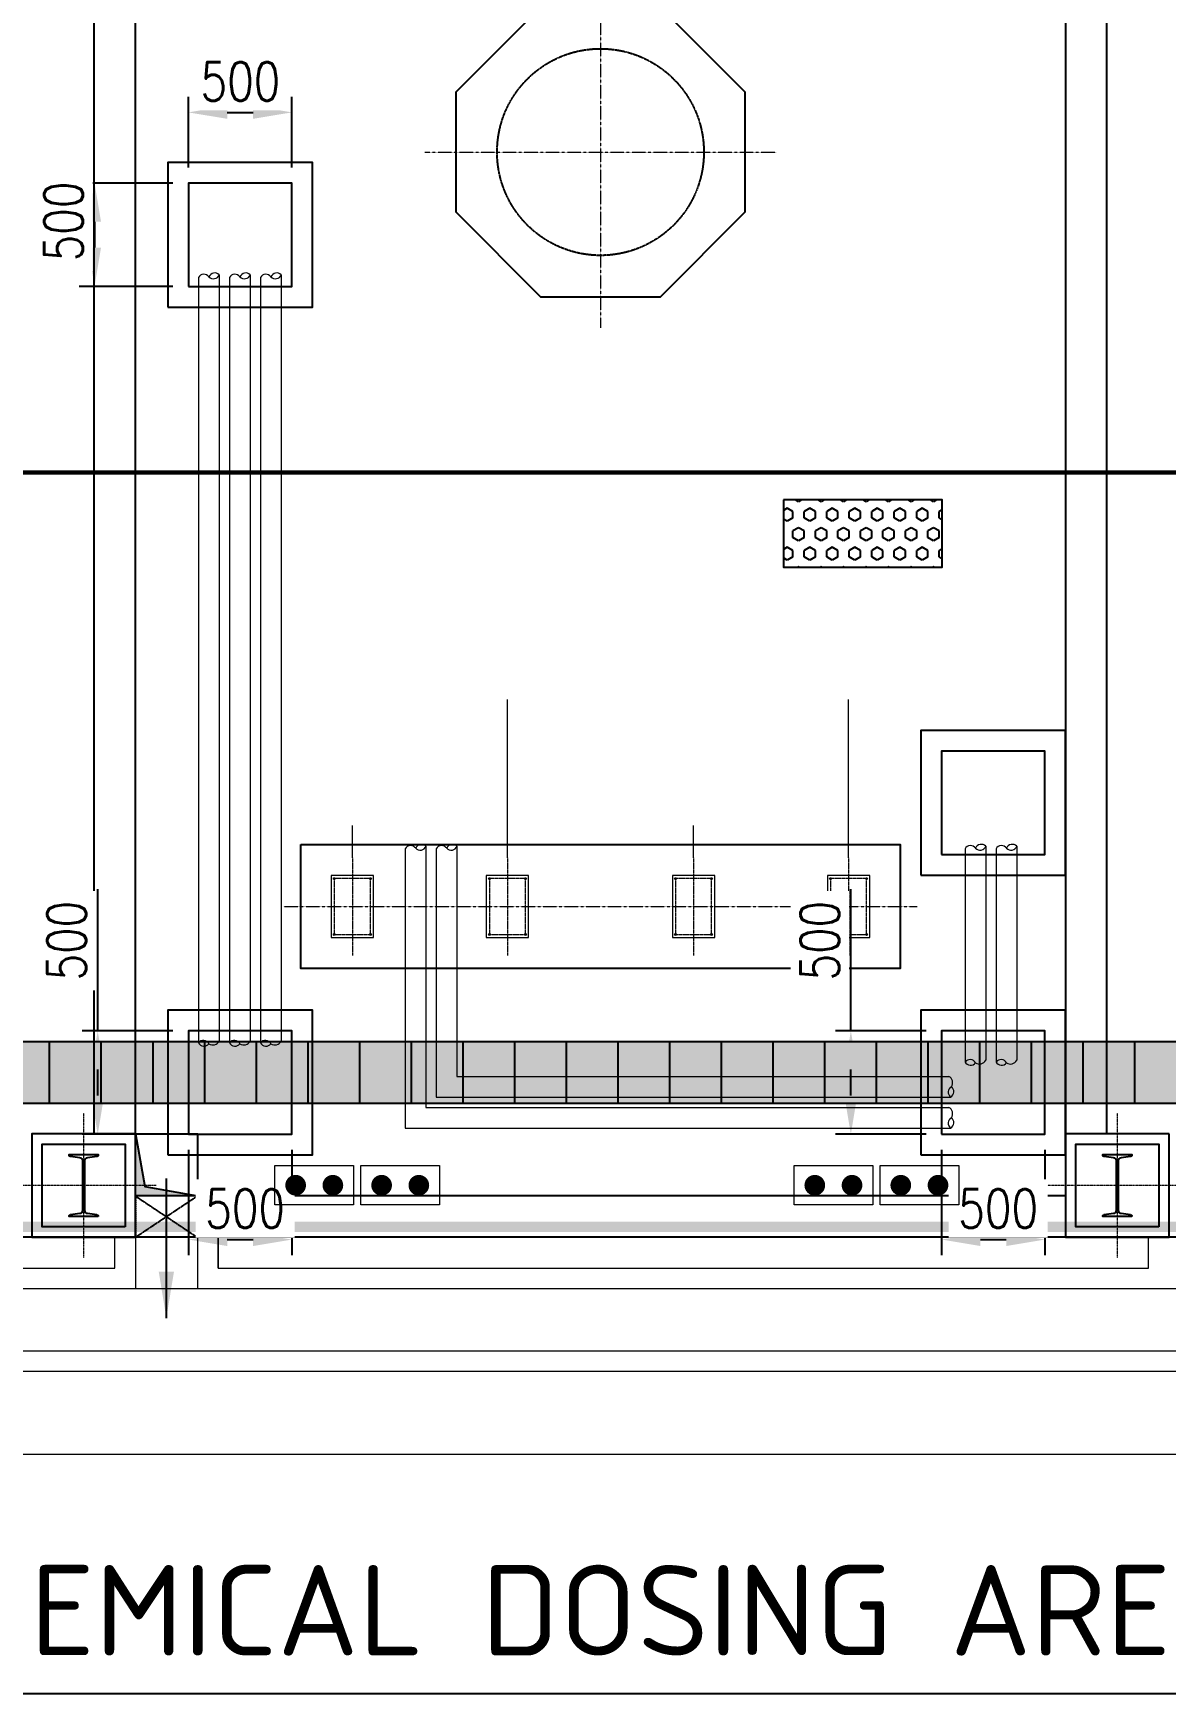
# Model space of a CAD drawing. Header units: inches. Extents: x 8618018 to 8935006, y 2431589 to 2567223.
# Drawn here: x 8676692 to 8682170, y 2515281 to 2523315 of the extents above; entities that cross this region are included whole.
import ezdxf

# ---------------------------------------------------------------- set-up
doc = ezdxf.new("R2010")
doc.units = ezdxf.units.IN
doc.header["$MEASUREMENT"] = 0
for name, pattern in [('CENTER', [2, 1.25, -0.25, 0.25, -0.25]), ('HIDDEN', [0.375, 0.25, -0.125]), ('PHANTOM', [2.5, 1.25, -0.25, 0.25, -0.25, 0.25, -0.25])]:
    doc.linetypes.add(name, pattern=pattern)
doc.layers.get('Defpoints').update_dxf_attribs({"color": 252})
for name, color, linetype in [('CCT', 4, 'Continuous'), ('Civil', 252, 'Continuous'), ('EQUIPMENT', 252, 'Continuous'), ('HIDDEN', 252, 'HIDDEN'), ('LCS', 4, 'Continuous'), ('MOTOR LOCATION', 3, 'Continuous'), ('STR', 252, 'Continuous'), ('T', 3, 'Continuous')]:
    doc.layers.add(name, color=color, linetype=linetype)
for name, color, linetype, lineweight in [('CL', 252, 'CENTER', 5), ('DIM', 252, 'Continuous', 13), ('ICT', 6, 'Continuous', 13), ('PCT', 2, 'Continuous', 15), ('TRENCH', 252, 'Continuous', 13)]:
    doc.layers.add(name, color=color, linetype=linetype, lineweight=lineweight)
doc.styles.add('DIM', font='romans.shx', dxfattribs={"width": 0.8})
doc.styles.add('ISOCPEUR', font='isocpeur.ttf')
doc.styles.add('Roman', font='romans')
doc.dimstyles.new('DIM', dxfattribs={"dimscale": 175, "dimtxt": 2.5, "dimasz": 2.5, "dimexe": 0.875, "dimexo": 0.875, "dimgap": 1, "dimtad": 1, "dimdec": 0, "dimzin": 9, "dimdsep": 46, "dimtxsty": 'ISOCPEUR', "dimblk": 'OBLIQUE', "dimcen": 0.09, "dimclrd": 256, "dimclre": 256, "dimclrt": 252, "dimadec": 0, "dimazin": 0, "dimtfac": 1, "dimtdec": 0, "dimtmove": 0, "dimatfit": 3, "dimfxl": 1, "dimtfill": 1, "dimtolj": 1, "dimtzin": 0, "dimarcsym": 0})
doc.dimstyles.new('DIM_100', dxfattribs={"dimscale": 75, "dimtxt": 2.5, "dimasz": 2.5, "dimexe": 1, "dimexo": 1, "dimgap": 0.75, "dimtad": 1, "dimdec": 0, "dimrnd": 1, "dimzin": 12, "dimdsep": 46, "dimtxsty": 'DIM', "dimcen": 0.09, "dimclrd": 256, "dimclre": 256, "dimclrt": 3, "dimadec": 0, "dimazin": 0, "dimtfac": 0.046875, "dimtdec": 0, "dimtmove": 0, "dimatfit": 3, "dimfxl": 1, "dimtolj": 1, "dimtzin": 12, "dimlwd": -1, "dimlwe": -1, "dimarcsym": 0})
doc.dimstyles.new('New_DIM_90', dxfattribs={"dimscale": 90, "dimtxt": 2.5, "dimasz": 2.5, "dimexe": 0.875, "dimexo": 0.875, "dimgap": 1, "dimtad": 1, "dimdec": 0, "dimzin": 9, "dimdsep": 46, "dimtxsty": 'ISOCPEUR', "dimcen": 0.09, "dimclrd": 256, "dimclre": 256, "dimclrt": 4, "dimadec": 0, "dimazin": 0, "dimtfac": 1, "dimtdec": 0, "dimtmove": 0, "dimatfit": 3, "dimfxl": 1, "dimtfill": 1, "dimtolj": 1, "dimtzin": 0, "dimarcsym": 0})
pattern_1 = [(270, (-36092228.73, 22354600.37), (250, -7e-14), [])]

# ---------------------------------------------------------------- blocks, each defined once
blk = doc.blocks.new('COL')
at = {"layer": 'Civil'}
blk.add_lwpolyline([(-250, -250), (250, -250), (250, 250), (-250, 250)], close=True, dxfattribs=at)
at = {"layer": 'CL', "ltscale": 0.25}
for p, q in [((0, -350), (0, 350)), ((-350, 0), (350, 0))]:
    blk.add_line(p, q, dxfattribs=at)
at = {"layer": 'STR'}
blk.add_lwpolyline([(-200, 200), (200, 200), (200, -200), (-200, -200)], close=True, dxfattribs=at)
blk.add_lwpolyline([(-70, 150), (70, 150), (70, 147.6, -0.414214), (63, 140.6), (17.8, 134.2, 0.414214), (3.8, 120.2), (3.8, -120.2, 0.414214), (17.8, -134.2), (63, -140.6, -0.414214), (70, -147.6), (70, -150), (-70, -150), (-70, -147.6, -0.414214), (-63, -140.6), (-17.9, -134.2, 0.414214), (-3.9, -120.2), (-3.9, 120.2, 0.414214), (-17.9, 134.2), (-63, 140.6, -0.414214), (-70, 147.6)], format="xyb", close=True, dxfattribs=at)
blk = doc.blocks.new('_Oblique')
at = {"color": 0, "linetype": 'ByBlock', "lineweight": -2}
blk.add_line((-0.5, -0.5), (0.5, 0.5), dxfattribs=at)
blk = doc.blocks.new('*D344')
at = {"transparency": 16777216}
for p, q in [((8677443, 2522664.8), (8677443, 2523006.7)), ((8677943, 2522664.8), (8677943, 2523006.7)), ((8677630.5, 2522931.7), (8677755.5, 2522931.7))]:
    blk.add_line(p, q, dxfattribs=at)
for points in [[(8677630.5, 2522963), (8677630.5, 2522900.5), (8677443, 2522931.7)], [(8677755.5, 2522963), (8677755.5, 2522900.5), (8677943, 2522931.7)]]:
    blk.add_solid(points, dxfattribs=at)
at = {"layer": 'Defpoints', "color": 0, "transparency": 16777216}
for p in [(8677443, 2522589.8), (8677943, 2522589.8)]:
    blk.add_point(p, dxfattribs=at)
at = {"color": 3, "transparency": 16777216, "insert": (8677694.3, 2523081.7), "char_height": 187.5, "attachment_point": 5, "style": 'DIM', "bg_fill": 3, "box_fill_scale": 1.25, "bg_fill_color": 256, "bg_fill_true_color": 13158600, "bg_fill_transparency": 0}
blk.add_mtext('\\A1;500', dxfattribs=at)
at = {"layer": 'Defpoints', "color": 0, "transparency": 16777216}
blk.add_point((8677943, 2522931.7), dxfattribs=at)
blk = doc.blocks.new('*D345')
at = {"transparency": 16777216}
for p, q in [((8677368, 2522589.8), (8676913.7, 2522589.8)), ((8676988.7, 2522402.3), (8676988.7, 2522277.3)), ((8677368, 2522089.8), (8676913.7, 2522089.8))]:
    blk.add_line(p, q, dxfattribs=at)
for points in [[(8676957.4, 2522402.3), (8677019.9, 2522402.3), (8676988.7, 2522589.8)], [(8676957.4, 2522277.3), (8677019.9, 2522277.3), (8676988.7, 2522089.8)]]:
    blk.add_solid(points, dxfattribs=at)
at = {"layer": 'Defpoints', "color": 0, "transparency": 16777216}
for p in [(8677443, 2522589.8), (8676988.7, 2522089.8), (8677443, 2522089.8)]:
    blk.add_point(p, dxfattribs=at)
at = {"color": 3, "transparency": 16777216, "insert": (8676838.7, 2522404.2), "char_height": 187.5, "attachment_point": 5, "rotation": 90, "style": 'DIM', "bg_fill": 3, "box_fill_scale": 1.25, "bg_fill_color": 256, "bg_fill_true_color": 13158600, "bg_fill_transparency": 0}
blk.add_mtext('\\A1;500', dxfattribs=at)
blk = doc.blocks.new('*D346')
at = {"transparency": 16777216}
for p, q in [((8677443, 2517913.1), (8677443, 2517403.6)), ((8677943, 2517913.1), (8677943, 2517403.6)), ((8677630.5, 2517478.6), (8677755.5, 2517478.6))]:
    blk.add_line(p, q, dxfattribs=at)
for points in [[(8677630.5, 2517509.8), (8677630.5, 2517447.3), (8677443, 2517478.6)], [(8677755.5, 2517509.8), (8677755.5, 2517447.3), (8677943, 2517478.6)]]:
    blk.add_solid(points, dxfattribs=at)
at = {"layer": 'Defpoints', "color": 0, "transparency": 16777216}
for p in [(8677443, 2517988.1), (8677943, 2517988.1)]:
    blk.add_point(p, dxfattribs=at)
at = {"color": 3, "transparency": 16777216, "insert": (8677716.8, 2517628.6), "char_height": 187.5, "attachment_point": 5, "style": 'DIM', "bg_fill": 3, "box_fill_scale": 1.25, "bg_fill_color": 256, "bg_fill_true_color": 13158600, "bg_fill_transparency": 0}
blk.add_mtext('\\A1;500', dxfattribs=at)
at = {"layer": 'Defpoints', "color": 0, "transparency": 16777216}
blk.add_point((8677943, 2517478.6), dxfattribs=at)
blk = doc.blocks.new('*D347')
at = {"transparency": 16777216}
for p, q in [((8677004, 2518488.1), (8677004, 2519173.8)), ((8677368, 2518488.1), (8676929, 2518488.1)), ((8677004, 2518175.6), (8677004, 2518300.6)), ((8677368, 2517988.1), (8676929, 2517988.1))]:
    blk.add_line(p, q, dxfattribs=at)
for points in [[(8676972.8, 2518300.6), (8677035.2, 2518300.6), (8677004, 2518488.1)], [(8676972.8, 2518175.6), (8677035.2, 2518175.6), (8677004, 2517988.1)]]:
    blk.add_solid(points, dxfattribs=at)
at = {"layer": 'Defpoints', "color": 0, "transparency": 16777216}
for p in [(8677443, 2518488.1), (8677004, 2517988.1), (8677443, 2517988.1)]:
    blk.add_point(p, dxfattribs=at)
at = {"color": 3, "transparency": 16777216, "insert": (8676854, 2518924.7), "char_height": 187.5, "attachment_point": 5, "rotation": 90, "style": 'DIM', "bg_fill": 3, "box_fill_scale": 1.25, "bg_fill_color": 256, "bg_fill_true_color": 13158600, "bg_fill_transparency": 0}
blk.add_mtext('\\A1;500', dxfattribs=at)
blk = doc.blocks.new('*D348')
at = {"transparency": 16777216}
for p, q in [((8681086, 2517913.1), (8681086, 2517403.6)), ((8681586, 2517913.1), (8681586, 2517403.6)), ((8681273.5, 2517478.6), (8681398.5, 2517478.6))]:
    blk.add_line(p, q, dxfattribs=at)
for points in [[(8681273.5, 2517509.8), (8681273.5, 2517447.3), (8681086, 2517478.6)], [(8681398.5, 2517509.8), (8681398.5, 2517447.3), (8681586, 2517478.6)]]:
    blk.add_solid(points, dxfattribs=at)
at = {"layer": 'Defpoints', "color": 0, "transparency": 16777216}
for p in [(8681086, 2517988.1), (8681586, 2517988.1)]:
    blk.add_point(p, dxfattribs=at)
at = {"color": 3, "transparency": 16777216, "insert": (8681359.8, 2517628.6), "char_height": 187.5, "attachment_point": 5, "style": 'DIM', "bg_fill": 3, "box_fill_scale": 1.25, "bg_fill_color": 256, "bg_fill_true_color": 13158600, "bg_fill_transparency": 0}
blk.add_mtext('\\A1;500', dxfattribs=at)
at = {"layer": 'Defpoints', "color": 0, "transparency": 16777216}
blk.add_point((8681586, 2517478.6), dxfattribs=at)
blk = doc.blocks.new('*D349')
at = {"transparency": 16777216}
for p, q in [((8680647, 2518488.1), (8680647, 2519173.8)), ((8681011, 2518488.1), (8680572, 2518488.1)), ((8680647, 2518175.6), (8680647, 2518300.6)), ((8681011, 2517988.1), (8680572, 2517988.1))]:
    blk.add_line(p, q, dxfattribs=at)
for points in [[(8680615.7, 2518300.6), (8680678.2, 2518300.6), (8680647, 2518488.1)], [(8680615.7, 2518175.6), (8680678.2, 2518175.6), (8680647, 2517988.1)]]:
    blk.add_solid(points, dxfattribs=at)
at = {"layer": 'Defpoints', "color": 0, "transparency": 16777216}
for p in [(8681086, 2518488.1), (8680647, 2517988.1), (8681086, 2517988.1)]:
    blk.add_point(p, dxfattribs=at)
at = {"color": 3, "transparency": 16777216, "insert": (8680497, 2518924.7), "char_height": 187.5, "attachment_point": 5, "rotation": 90, "style": 'DIM', "bg_fill": 3, "box_fill_scale": 1.25, "bg_fill_color": 256, "bg_fill_true_color": 13158600, "bg_fill_transparency": 0}
blk.add_mtext('\\A1;500', dxfattribs=at)
blk = doc.blocks.new('LCS')
at = {"layer": 'T', "color": 4, "lineweight": 0}
blk.add_lwpolyline([(-590, 295), (-210, 295), (-210, 105), (-590, 105)], close=True, dxfattribs=at)
at = {"layer": 'T', "color": 4, "const_width": 50}
for points in [[(-515, 200, 1), (-465, 200, 1)], [(-335, 200, 1), (-285, 200, 1)]]:
    blk.add_lwpolyline(points, format="xyb", close=True, dxfattribs=at)
at = {"layer": 'MOTOR LOCATION', "color": 4, "style": 'Roman'}
blk.add_attdef('XXX', (246.1, 103.3), '', height=240, dxfattribs=at)
blk = doc.blocks.new('GA CRM')
h = blk.add_hatch()
h.set_pattern_fill('HEX', color=252, scale=251.374188, angle=90, style=0)
h.set_pattern_definition([(90, (-618209.83, 288201.26), (-54.424108, 3e-15), [31.4217735, -62.843547]), (210, (-618209.83, 288201.26), (27.212054, -47.1326603), [31.4217735, -62.843547]), (150, (-618209.83, 288232.68), (-27.212054, -47.1326603), [31.4217735, -62.843547])])
h.paths.add_polyline_path([(52240.3, 49716.6), (53008, 49716.6), (53008, 49391.5), (52240.3, 49391.5)])
at = {"layer": 'Civil'}
h = blk.add_hatch(color=256, dxfattribs=at)
h.dxf.hatch_style = 1
h.paths.add_polyline_path([(49151.3, 46396.1), (49105, 46649.8), (49105, 46349.8), (49405, 46349.8)])
at = {"linetype": 'PHANTOM', "const_width": 50}
blk.add_lwpolyline([(34855, 53499.8), (74055, 53499.8), (74055, 46199.8), (34855, 46199.8)], close=True, dxfattribs=at)
at = {"color": 252, "linetype": 'PHANTOM', "const_width": 20}
blk.add_lwpolyline([(35105, 49849.8), (73805, 49849.8)], dxfattribs=at)
at = {"color": 252}
blk.add_lwpolyline([(52240.3, 49716.6), (52240.3, 49391.5), (53008, 49391.5), (53008, 49716.6)], close=True, dxfattribs=at)
at = {"layer": 'Civil'}
for points in [[(69405, 46149.8), (34805, 46149.8), (34805, 53549.8), (69405, 53549.8)], [(48905, 52049.8), (48905, 46649.8)], [(53605, 52049.8), (53605, 46349.8), (49105, 46349.8), (49105, 52049.8)], [(53805, 46649.8), (53805, 52049.8)], [(49105, 46649.8), (49151.3, 46396.1), (49405, 46349.8)]]:
    blk.add_lwpolyline(points, dxfattribs=at)
for points in [[(51644.9, 50699.8), (52055, 51109.8), (52055, 51689.7), (51644.9, 52099.8), (51065, 52099.8), (50655, 51689.7), (50655, 51109.8), (51065, 50699.8)], [(49105, 46649.8), (49405, 46649.8), (49405, 46349.8), (49105, 46349.8)]]:
    blk.add_lwpolyline(points, close=True, dxfattribs=at)
at = {"layer": 'Civil', "ltscale": 25}
blk.add_lwpolyline([(49905, 48049.8), (52805, 48049.8), (52805, 47449.8), (49905, 47449.8)], close=True, dxfattribs=at)
at = {"layer": 'CL', "ltscale": 0.4}
for p, q in [((51355, 52249.8), (51355, 50549.8)), ((50505, 51399.8), (52205, 51399.8)), ((49822.5, 47749.8), (52887.5, 47749.8))]:
    blk.add_line(p, q, dxfattribs=at)
at = {"layer": 'CL', "ltscale": 0.1}
for p, q in [((50155, 47985.9), (50155, 47513.6)), ((50905, 47985.9), (50905, 47513.6)), ((51805, 47985.9), (51805, 47513.6)), ((52555, 47985.9), (52555, 47513.6))]:
    blk.add_line(p, q, dxfattribs=at)
for points in [[(50067.5, 47614.8), (50242.5, 47614.8), (50242.5, 47884.8), (50067.5, 47884.8)], [(50817.5, 47614.8), (50992.5, 47614.8), (50992.5, 47884.8), (50817.5, 47884.8)], [(51717.5, 47614.8), (51892.5, 47614.8), (51892.5, 47884.8), (51717.5, 47884.8)], [(52467.5, 47614.8), (52642.5, 47614.8), (52642.5, 47884.8), (52467.5, 47884.8)]]:
    blk.add_lwpolyline(points, close=True, dxfattribs=at)
at = {"layer": 'DIM'}
for p, q in [((50905, 47985.9), (50905, 48750.6)), ((52555, 47985.9), (52555, 48750.6)), ((50155, 47985.9), (50155, 48141.2)), ((51805, 47985.9), (51805, 48141.2)), ((19500, 45100.2), (96025.1, 45100.2))]:
    blk.add_line(p, q, dxfattribs=at)
for points in [[(50052.5, 47599.8), (50257.5, 47599.8), (50257.5, 47899.8), (50052.5, 47899.8)], [(50802.5, 47599.8), (51007.5, 47599.8), (51007.5, 47899.8), (50802.5, 47899.8)], [(51702.5, 47599.8), (51907.5, 47599.8), (51907.5, 47899.8), (51702.5, 47899.8)], [(52452.5, 47599.8), (52657.5, 47599.8), (52657.5, 47899.8), (52452.5, 47899.8)]]:
    blk.add_lwpolyline(points, close=True, dxfattribs=at)
for centre in [(50067.5, 47884.8), (50242.5, 47884.8), (50817.5, 47884.8), (50992.5, 47884.8), (51717.5, 47884.8), (51892.5, 47884.8), (52467.5, 47884.8), (52642.5, 47884.8), (50067.5, 47614.8), (50242.5, 47614.8), (50817.5, 47614.8), (50992.5, 47614.8), (51717.5, 47614.8), (51892.5, 47614.8), (52467.5, 47614.8), (52642.5, 47614.8)]:
    blk.add_circle(centre, 4.5, dxfattribs=at)
at = {"layer": 'EQUIPMENT', "linetype": 'PHANTOM', "ltscale": 0.5}
blk.add_circle((51355, 51399.8), 500, dxfattribs=at)
at = {"layer": 'HIDDEN', "ltscale": 0.5}
for p, q in [((49105, 46349.8), (49105, 46149.8)), ((49105, 46349.8), (49405, 46149.8)), ((49105, 46149.8), (49405, 46349.5)), ((49405, 46349.8), (49405, 46149.8))]:
    blk.add_line(p, q, dxfattribs=at)
at = {"layer": 'TRENCH'}
for p, q in [((49105, 46149.8), (49105, 45899.8)), ((49405, 46149.8), (49405, 45899.8))]:
    blk.add_line(p, q, dxfattribs=at)
for points in [[(87905, 46149.8), (87905, 45499.8), (38605, 45499.8)], [(44805, 46150.2), (44805, 45999.8), (49005, 45999.8), (49005, 46150.2)], [(49505, 46150.2), (49505, 45999.8), (54005, 45999.8), (54005, 46150.2)], [(87805, 45899.8), (33905, 45899.8)], [(33905, 45599.8), (87805, 45599.8)]]:
    blk.add_lwpolyline(points, dxfattribs=at)
at = {"color": 7, "rotation": 180}
for p in [(48855, 46399.8), (53855, 46399.8)]:
    blk.add_blockref('COL', p, dxfattribs=at)
at = {"layer": 'DIM', "color": 252, "style": 'ISOCPEUR'}
blk.add_text('SHED FOR CHEMICAL DOSING AREA', height=437.5, dxfattribs=at).set_placement((44878.9, 44126.6))
at = {"layer": 'DIM'}
for points, dimstyle in [([(49255, 45758.9), (49255, 46433.5)], 'New_DIM_90'), ([(56293.1, 46099.8), (54646.6, 43941.1), (44866.3, 43941.1)], 'DIM')]:
    blk.add_leader(points, dimstyle=dimstyle, override={"dimgap": 1, "dimtad": 0}, dxfattribs=at)

msp = doc.modelspace()

# ---------------------------------------------------------------- block references
at = {"color": 252}
msp.add_blockref('GA CRM', (8628081, 2471340), dxfattribs=at)

# ---------------------------------------------------------------- next in the draw order: hatches: boundary and pattern name
at = {"layer": 'PCT'}
h = msp.add_hatch(dxfattribs=at)
h.set_pattern_fill('ANSI31', color=256, scale=2000, angle=225, style=0)
h.set_pattern_definition(pattern_1)
h.paths.add_polyline_path([(8695523.6, 2518136.4), (8695523.6, 2518436.4), (8661995.7, 2518436.4), (8661995.7, 2518136.4)])

# ---------------------------------------------------------------- next in the draw order: linework, layer by layer
at = {"color": 7}
for points in [[(8677343, 2521989.8), (8678043, 2521989.8), (8678043, 2522689.8), (8677343, 2522689.8)], [(8677443, 2522089.8), (8677943, 2522089.8), (8677943, 2522589.8), (8677443, 2522589.8)], [(8680986, 2519242), (8681686, 2519242), (8681686, 2519942), (8680986, 2519942)], [(8681086, 2519342), (8681586, 2519342), (8681586, 2519842), (8681086, 2519842)], [(8677343, 2517888.1), (8678043, 2517888.1), (8678043, 2518588.1), (8677343, 2518588.1)], [(8680986, 2517888.1), (8681686, 2517888.1), (8681686, 2518588.1), (8680986, 2518588.1)], [(8677443, 2517988.1), (8677943, 2517988.1), (8677943, 2518488.1), (8677443, 2518488.1)], [(8681086, 2517988.1), (8681586, 2517988.1), (8681586, 2518488.1), (8681086, 2518488.1)]]:
    msp.add_lwpolyline(points, close=True, dxfattribs=at)
at = {"layer": 'CCT', "color": 4, "lineweight": 0, "ltscale": 300}
for p, q in [((8677641.5, 2522132.4), (8677641.5, 2518430.2)), ((8677741.5, 2522145.7), (8677741.5, 2518438.8)), ((8678491.5, 2519368.2), (8678491.5, 2518018)), ((8678591.5, 2519381.5), (8678591.5, 2518118)), ((8681199.5, 2519368.2), (8681199.5, 2518337.6)), ((8681299.5, 2519381.5), (8681299.5, 2518346.3))]:
    msp.add_line(p, q, dxfattribs=at)
at = {"layer": 'CCT'}
msp.add_lwpolyline([(8695523.6, 2518136.4), (8661995.7, 2518136.4), (8661995.7, 2518436.4), (8695523.6, 2518436.4)], close=True, dxfattribs=at)
at = {"layer": 'CCT', "color": 4, "lineweight": 0, "ltscale": 300}
for centre, radius, start, end in [((8677667.8, 2522119.6), 29.2, 33.68473, 154.04833), ((8677720, 2522124.7), 30.1, 44.33811, 158.33623), ((8677713.6, 2522156.8), 30.1, 224.33811, 338.33623), ((8678517.8, 2519355.4), 29.2, 33.68473, 154.04833), ((8678570, 2519360.5), 30.1, 44.33811, 158.33623), ((8678563.6, 2519392.6), 30.1, 224.33811, 338.33623), ((8681225.8, 2519355.4), 29.2, 33.68473, 154.04833), ((8681278, 2519360.5), 30.1, 44.33811, 158.33623), ((8681271.6, 2519392.6), 30.1, 224.33811, 338.33623), ((8677665.4, 2518411.8), 30.1, 28.41464, 142.41276), ((8677668, 2518444.5), 30.1, 208.41464, 322.41276), ((8677711.1, 2518454.5), 34.2, 235.82806, 332.82816), ((8681223.4, 2518319.2), 30.1, 28.41464, 142.41276), ((8681226, 2518351.9), 30.1, 208.41464, 322.41276), ((8681269.1, 2518361.9), 34.2, 235.82806, 332.82816), ((8681147.9, 2518041.8), 30.1, 118.41464, 232.41276), ((8681105.2, 2518087.5), 34.2, 325.82806, 62.82816), ((8681115.2, 2518044.5), 30.1, 298.41464, 52.41276)]:
    msp.add_arc(centre, radius, start, end, dxfattribs=at)
at = {"layer": 'ICT', "color": 6, "lineweight": 0, "ltscale": 300}
for p, q in [((8677491.5, 2522132.4), (8677491.5, 2518430.2)), ((8677591.5, 2522145.7), (8677591.5, 2518438.8))]:
    msp.add_line(p, q, dxfattribs=at)
for centre, radius, start, end in [((8677517.8, 2522119.6), 29.2, 33.68473, 154.04833), ((8677570, 2522124.7), 30.1, 44.33811, 158.33623), ((8677563.6, 2522156.8), 30.1, 224.33811, 338.33623), ((8677515.4, 2518411.8), 30.1, 28.41464, 142.41276), ((8677518, 2518444.5), 30.1, 208.41464, 322.41276), ((8677561.1, 2518454.5), 34.2, 235.82806, 332.82816)]:
    msp.add_arc(centre, radius, start, end, dxfattribs=at)
at = {"layer": 'PCT', "color": 2, "lineweight": 0, "ltscale": 300}
for p, q in [((8677791.5, 2522132.4), (8677791.5, 2518430.2)), ((8677891.5, 2522145.7), (8677891.5, 2518438.8)), ((8678641.5, 2519368.2), (8678641.5, 2518168)), ((8678741.5, 2519381.5), (8678741.5, 2518268)), ((8681349.5, 2519368.2), (8681349.5, 2518337.6)), ((8681449.5, 2519381.5), (8681449.5, 2518346.3)), ((8678741.5, 2518268), (8681120.8, 2518268)), ((8678641.5, 2518168), (8681129.5, 2518168))]:
    msp.add_line(p, q, dxfattribs=at)
at = {"layer": 'PCT'}
msp.add_lwpolyline([(8695523.6, 2518136.4), (8661995.7, 2518136.4), (8661995.7, 2518436.4), (8695523.6, 2518436.4)], close=True, dxfattribs=at)
at = {"layer": 'PCT', "color": 2, "lineweight": 0, "ltscale": 300}
for centre, radius, start, end in [((8677817.8, 2522119.6), 29.2, 33.68473, 154.04833), ((8677870, 2522124.7), 30.1, 44.33811, 158.33623), ((8677863.6, 2522156.8), 30.1, 224.33811, 338.33623), ((8678667.8, 2519355.4), 29.2, 33.68473, 154.04833), ((8678720, 2519360.5), 30.1, 44.33811, 158.33623), ((8678713.6, 2519392.6), 30.1, 224.33811, 338.33623), ((8681375.8, 2519355.4), 29.2, 33.68473, 154.04833), ((8681428, 2519360.5), 30.1, 44.33811, 158.33623), ((8681421.6, 2519392.6), 30.1, 224.33811, 338.33623), ((8677815.4, 2518411.8), 30.1, 28.41464, 142.41276), ((8677818, 2518444.5), 30.1, 208.41464, 322.41276), ((8677861.1, 2518454.5), 34.2, 235.82806, 332.82816), ((8681373.4, 2518319.2), 30.1, 28.41464, 142.41276), ((8681376, 2518351.9), 30.1, 208.41464, 322.41276), ((8681419.1, 2518361.9), 34.2, 235.82806, 332.82816), ((8681105.2, 2518237.5), 34.2, 325.82806, 62.82816), ((8681147.9, 2518191.8), 30.1, 118.41464, 232.41276), ((8681115.2, 2518194.5), 30.1, 298.41464, 52.41276)]:
    msp.add_arc(centre, radius, start, end, dxfattribs=at)
at = {"layer": 'TRENCH', "color": 252}
msp.add_line((8677586, 2517339.8), (8677586, 2517490.2), dxfattribs=at)

# ---------------------------------------------------------------- next in the draw order: block references
at = {"layer": 'LCS'}
for p in [(8678867.3, 2517541.4, 59160), (8680962.7, 2517541.4, 59160)]:
    msp.add_blockref('LCS', p, dxfattribs=at)

# ---------------------------------------------------------------- next in the draw order: dimensions: what is measured, and where the dimension line sits
for base, p1, p2, picture, middle in [((8677943, 2522931.7), (8677443, 2522589.8), (8677943, 2522589.8), '*D344', (8677694.3, 2522931.7)), ((8677943, 2517478.6), (8677443, 2517988.1), (8677943, 2517988.1), '*D346', (8677716.8, 2517478.6)), ((8681586, 2517478.6), (8681086, 2517988.1), (8681586, 2517988.1), '*D348', (8681359.8, 2517478.6))]:
    dim = msp.add_linear_dim(base=base, p1=p1, p2=p2, dimstyle='DIM_100', override={"dimfxl": 0.18, "dimtfill": 1, "dimtfillclr": 256, "dimarcsym": 1})
    dim.commit()
    dim.dimension.update_dxf_attribs({"geometry": picture, "text_midpoint": middle, "dimtype": 160})

# ---------------------------------------------------------------- next in the draw order: block references
for p in [(8678451.4, 2517541.4, 59160), (8681378.6, 2517541.4, 59160)]:
    msp.add_blockref('LCS', p, dxfattribs=at)

# ---------------------------------------------------------------- next in the draw order: dimensions: what is measured, and where the dimension line sits
for base, p1, p2, picture, middle in [((8676988.7, 2522089.8), (8677443, 2522589.8), (8677443, 2522089.8), '*D345', (8676988.7, 2522404.2)), ((8677004, 2517988.1), (8677443, 2518488.1), (8677443, 2517988.1), '*D347', (8677004, 2518924.7)), ((8680647, 2517988.1), (8681086, 2518488.1), (8681086, 2517988.1), '*D349', (8680647, 2518924.7))]:
    dim = msp.add_linear_dim(base=base, p1=p1, p2=p2, angle=90, dimstyle='DIM_100', override={"dimfxl": 0.18, "dimtfill": 1, "dimtfillclr": 256, "dimarcsym": 1})
    dim.commit()
    dim.dimension.update_dxf_attribs({"geometry": picture, "text_midpoint": middle, "dimtype": 160})

# ---------------------------------------------------------------- next in the draw order: hatches: boundary and pattern name
at = {"layer": 'CCT'}
h = msp.add_hatch(dxfattribs=at)
h.set_pattern_fill('ANSI31', color=256, scale=2000, angle=225, style=0)
h.set_pattern_definition(pattern_1)
h.paths.add_polyline_path([(8695523.6, 2518136.4), (8695523.6, 2518436.4), (8661995.7, 2518436.4), (8661995.7, 2518136.4)])
at = {"layer": 'ICT', "transparency": 33554661}
h = msp.add_hatch(dxfattribs=at)
h.set_pattern_fill('HEX', color=256, scale=450, angle=100, style=0)
h.paths.add_polyline_path([(8695523.6, 2518433.9), (8662084.3, 2518436.4), (8662084.3, 2518136.4), (8695523.6, 2518136.4)])
h.paths.add_polyline_path([(8669426.6, 2518136.4), (8669276.6, 2518136.4), (8669276.6, 2517678.4), (8669426.6, 2517678.4)])

# ---------------------------------------------------------------- next in the draw order: linework, layer by layer
at = {"layer": 'CCT', "color": 4, "lineweight": 0, "ltscale": 300}
for p, q in [((8678591.5, 2518118), (8681120.8, 2518118)), ((8678491.5, 2518018), (8681129.5, 2518018))]:
    msp.add_line(p, q, dxfattribs=at)
at = {"layer": 'ICT', "transparency": 33554661}
for p, q in [((8695523.6, 2518436.4), (8662084.3, 2518436.4, -56324.5)), ((8695523.6, 2518136.4), (8662084.3, 2518136.4, -56324.5))]:
    msp.add_line(p, q, dxfattribs=at)

doc.saveas('drawing.dxf')
